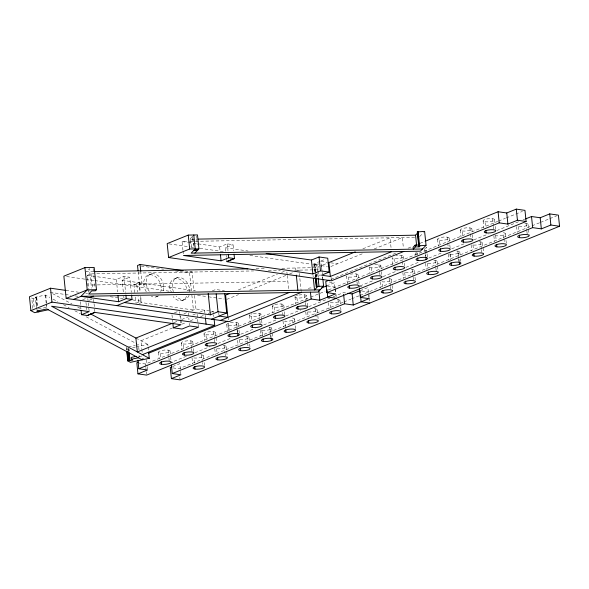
<?xml version="1.0" encoding="UTF-8"?>
<svg xmlns="http://www.w3.org/2000/svg" width="589" height="589" viewBox="0 0 589 589"><rect width="100%" height="100%" fill="white"/><g stroke="black" fill="none" stroke-linecap="round" stroke-linejoin="round"><path stroke-width="0.44" stroke-dasharray="2.94 2.21" d="M314.666 271.315L313.959 264.468L318.988 263.968M313.422 266.456L315.218 264.586L315.837 270.572M313.9 269.858L315.66 269.821L318.951 266.383M315.284 277.301L315.373 275.313L320.902 275.078M313.37 278.833L316.367 275.704L315.108 275.593M419.604 236.631L423.366 232.707M89.057 291.356L87.4 275.343L91.015 273.878L253.638 270.94M87.4 275.343L116.328 279.473L123.948 276.388L129.735 277.213L131.295 292.335M123.307 291.864L122.107 280.298L129.735 277.213M82.644 299.757L86.877 298.041M149.091 274.842L151.638 273.811M198.162 243.868L219.645 246.938L227.273 243.853L233.053 244.678L233.678 250.7M89.278 300.243L92.664 298.873M134.822 292.6L133.998 284.656L139.085 282.602L141.978 283.014L140.881 272.42M225.786 251.208L225.432 247.763L233.053 244.678M133.998 284.656L136.891 285.069L141.978 283.014M146.315 283.633L143.775 284.664L139.431 284.045M175.124 278.56L177.664 277.529M175.22 270.896L189.577 272.943L192.124 271.919L194.083 290.907M161.128 287.145L163.668 286.114M169.801 288.382L172.341 287.351M135.919 303.195L140.999 301.134L140.543 296.723M191.859 295.008L193.413 310.013L141.353 302.577L138.805 303.607L138.076 296.547M155.805 296.966L158.345 295.936A11.611 8.187 68 0 1 156.144 295.995M189.695 289.832L187.155 290.863A11.611 8.187 68 0 0 176.207 278.435A11.611 8.187 68 0 0 170.398 291.305M181.839 300.684L184.379 299.654M212.342 290.87L215.729 289.501L224.402 290.738M174.425 312.869L177.812 311.5M238.331 289.935L277.375 274.128M281.623 272.405L285.017 271.036M183.945 313.768L186.485 312.737M191.719 310.705L195.953 308.989L210.7 311.095M320.247 261.31L312.619 264.402L320.431 265.514M320.946 260.949L325.18 259.234M226.655 299.411L238.567 294.588M249.633 290.112L286.232 275.291M289.633 273.914L293.042 272.538M297.298 270.815L298.998 270.123L301.207 291.474M174.086 322.588L178.334 320.872M181.729 319.496L187.67 317.096M192.758 315.034L196.152 313.657M199.546 312.288L204.626 310.226L205.075 314.57M321.653 269.114L321.299 265.639L328.92 262.554M362.876 248.808L390.036 237.809L391.111 248.234M172.467 327.999L140.955 340.759L141.765 348.578M181.839 324.208L186.095 322.485M190.35 320.762L197.168 318.001M200.569 316.624L205.679 314.555M208.219 313.525L210.766 312.494M211.613 312.155L213.306 311.463L213.844 316.676M330.819 266.537L363.995 253.101M374.214 248.963L402.316 237.588L403.399 248.013M139.372 356.956L141.92 355.925M308.297 288.566L309.998 287.881L312.604 288.257M330.849 279.436L397.06 252.637M408.096 248.168L412.344 246.445M419.979 243.353L425.074 241.291M326.556 285.93L334.434 282.742L334.964 287.874M137.686 362.868L145.498 363.98L309.704 297.504M310.558 297.158L325.018 291.305M328.426 289.928L497.734 221.383M498.589 221.037L505.399 218.283M506.245 217.937L522.414 211.392M186.389 356.235L171.112 362.419L173.711 362.795M194.878 352.796L210.163 346.612M217.797 343.52L231.381 338.02M240.717 334.243L255.147 328.397M263.636 324.966L277.22 319.466M285.709 316.028L300.994 309.843M308.629 306.751L329.855 298.159M333.249 296.782L343.431 292.659L346.037 293.027M360.041 285.937L373.625 280.438M382.96 276.653L397.391 270.815M405.88 267.377L418.617 262.223M428.799 258.1L442.383 252.6M451.719 248.823L466.149 242.977M473.792 239.885L488.222 234.039M496.711 230.608L518.784 221.67M523.025 219.955L524.725 219.263M172.636 366.557L179.785 363.663L180.492 370.503M359.989 290.708L367.867 287.52L368.574 294.36M343.144 302.282L178.931 368.758L172.857 367.889M343.991 301.936L350.801 299.183M351.648 298.837L359.305 295.737M360.159 295.391L531.175 226.161M532.022 225.815L539.686 222.716M540.533 222.37L549.044 218.924M549.89 218.578L556.701 215.824M36.489 308.364L35.274 297.202L45.346 295.06L49.77 297.416M32.815 308.386L31.74 297.953L33.264 298.77L36.798 298.019L37.733 306.597M38.314 308.872L46.987 307.311L46.627 303.872M128.483 346.833L135.139 345.412M135.971 345.235L138.467 344.705L139.004 349.866M132.591 347.665L135.279 347.09M136.177 346.899L147.824 344.418L148.008 346.155M194.333 239.171L189.717 239.252L192.47 236.373L193.604 247.586M182.943 250.259L182.045 241.571L189.378 241.438M190.291 241.416L414.597 237.367M315.218 264.586L313.959 264.468M93.739 271.654L86.399 271.787L89.418 268.636L91.442 288.205M256.119 268.724L265.293 268.555M281.807 268.26L317.773 267.612L318.053 270.277M268.334 270.675L280.283 270.461M294.61 270.204L313.024 269.872M92.164 285.002L287.859 281.468M182.045 241.571L187.42 242.337M188.311 242.462L197.263 243.743M225.432 247.763L248.057 251.002M321.115 261.435L327.182 262.304M330.657 262.797L337.6 263.791M168.999 243.883L189.908 246.865M190.814 246.997L193.538 247.387M199.907 248.293L224.446 251.805M249.898 255.442L310.801 264.137M321.299 265.639L327.366 266.508M329.229 281.998L334.434 282.742M359.194 286.276L361.793 286.652M327.425 286.055L335.229 287.174M361.727 290.959L368.67 291.945M184.939 270.888L192.124 271.919M141.11 266.022L163.551 269.225M122.107 280.298L195.43 290.775M66.586 276.543L84.779 279.142M85.685 279.274L93.872 280.445M94.785 280.57L172.084 291.614M197.551 295.258L207.556 296.687M208.462 296.812L223.923 299.021M65.894 290.406L78.565 292.218M85.803 293.248L87.614 293.506M110.231 296.738L122.902 298.549M132.856 299.97L140.999 301.134M211.569 311.22L213.306 311.463M50.131 292.328L64.451 294.375M65.35 294.507L70.717 295.273M75.193 295.914L77.881 296.296M142.015 358.267L143.745 358.51M52.554 293.624L71.976 303.976M77.638 306.994L81.687 309.151M135.89 338.057L147.824 344.418M52.995 299.131L57.832 301.715M63.479 304.727L69.127 307.73M74.766 310.742L80.413 313.753M86.053 316.757L136.854 343.843M35.274 297.202L36.798 298.019M138.187 355.94L139.711 356.75L139.534 355.027M36.584 309.218L37.313 309.63M36.157 297.018L37.203 306.471M36.039 297.607L36.945 306.199M528.038 224.357L529.187 235.475M526.087 223.467L526.794 230.306M526.883 231.168L527.236 234.584M518.46 226.551L518.99 231.683M516.597 226.515L517.216 232.508M505.288 233.568L505.642 236.984M505.995 240.408L506.437 244.685M503.867 237.809L503.337 232.677A5.802 1.561 -5.9 0 1 503.33 235.033A5.802 1.561 -5.9 0 1 494.723 235.548M503.956 238.663L504.398 242.94M494.598 219.579L494.951 223.003M495.312 226.426L495.754 230.704M495.717 235.762L496.247 240.894M492.647 218.688L493.361 225.535M493.449 226.39L493.803 229.813M493.854 235.725L494.473 241.718M485.027 221.773A5.802 1.561 -5.9 0 0 494.502 219.999A5.802 1.561 -5.9 0 0 486.985 218.924A5.802 1.561 -5.9 0 0 485.027 221.773L485.557 226.905M483.076 220.882L483.783 227.729M482.546 242.771L483.694 253.896M480.595 241.888L481.301 248.727M481.39 249.581L481.743 253.005M471.855 228.79L472.385 233.921M472.474 234.775L473.004 239.907M472.967 244.972L473.497 250.104M469.904 227.899L470.434 233.03M470.523 233.885L470.964 238.162M471.104 244.936L471.723 250.921M462.277 230.984A5.802 1.561 -5.9 0 0 471.752 229.209A5.802 1.561 -5.9 0 0 464.242 228.134A5.802 1.561 -5.9 0 0 462.277 230.984L462.807 236.115M460.326 230.093L461.032 236.94M459.795 251.982L460.149 255.405M460.502 258.829L460.767 261.391M456.593 250.988A5.802 1.561 -5.9 0 1 458.367 253.255L458.632 255.825M458.986 259.248L459.162 260.956M457.844 251.091L458.551 257.938M458.64 258.792L458.993 262.215M449.105 238L449.459 241.416M449.812 244.84L450.254 249.118M450.217 254.183L450.747 259.315M449.871 253.726L450.489 259.72M447.154 237.109L447.684 242.241M447.773 243.095L448.214 247.373M448.354 254.146L449.061 260.986M439.527 240.194A5.802 1.561 -5.9 0 0 449.009 238.412A5.802 1.561 -5.9 0 0 441.492 237.345A5.802 1.561 -5.9 0 0 439.527 240.194L440.152 246.18M437.575 239.303L438.29 246.15M437.045 261.192L438.194 272.317M435.094 260.301L435.801 267.148M435.889 268.002L436.243 271.426M426.973 253.196L426.355 247.203A5.802 1.561 -5.9 0 1 424.934 248.477L425.464 253.616M427.069 254.05L427.511 258.328M427.474 263.386L428.004 268.525M425.552 254.47L425.729 256.178M424.669 248.882L424.934 251.451M425.295 254.868L425.472 256.583M425.611 263.357L426.23 269.342M417.137 252.828L417.314 254.536M416.784 252.372L417.049 254.941M415.274 252.791L415.539 255.354M414.303 270.403L414.656 273.826M415.009 277.242L415.451 281.52M412.352 269.512L413.058 276.359M413.147 277.213L413.5 280.636M403.612 256.414L403.966 259.837M404.319 263.261L404.584 265.823M404.724 272.597L405.254 277.728M401.661 255.523L402.191 260.662M402.28 261.516L402.721 265.794M402.861 272.567L403.48 278.553M394.034 258.615L394.564 263.747M392.789 264.564L392.083 257.724A5.802 1.561 -5.9 0 0 398.716 258.534A5.802 1.561 -5.9 0 0 403.458 256.163A5.802 1.561 -5.9 0 0 395.999 255.759M391.552 279.613L392.083 284.745M392.171 285.599L392.701 290.73M389.601 278.722L390.308 285.562M390.397 286.423L390.75 289.84M380.862 265.624L381.392 270.756M381.481 271.61L382.011 276.749M382.504 286.939L381.974 281.807A5.802 1.561 -5.9 0 0 390.588 280.681A5.802 1.561 -5.9 0 0 388.35 278.612M378.911 264.733L379.618 271.581M379.706 272.435L380.06 275.858M380.111 281.77L380.73 287.763M371.284 267.818L371.814 272.957M369.332 266.935L370.047 273.775M368.847 293.661L369.2 297.077M369.288 297.938L369.73 302.216M368.662 295.214L369.016 298.638M358.112 274.835L358.642 279.966M358.73 280.82L359.268 285.952M356.161 273.944L356.868 280.791M356.956 281.645L357.317 285.069M348.541 277.029L349.071 282.16M347.385 283.839L346.59 276.138A5.802 1.561 -5.9 0 0 353.223 276.955A5.802 1.561 -5.9 0 0 357.965 274.577A5.802 1.561 -5.9 0 0 350.499 274.179M339.956 300.5L340.309 303.924M340.663 307.34L341.105 311.618M338.005 299.61L338.535 304.741M335.406 288.882L336.201 296.584M335.053 288.728L335.406 292.151M331.047 277.301L331.408 280.776M330.908 307.826L330.377 302.694A5.802 1.561 -5.9 0 0 338.992 301.568A5.802 1.561 -5.9 0 0 336.753 299.499M328.515 302.658L329.133 308.651M321.299 263.931L322.095 271.632M322.183 272.486L322.36 274.194M322.625 276.764L322.801 278.472M322.463 276.933L322.735 279.539M318.141 271.168L318.789 277.397M316.668 264.012L317.552 272.567M317.64 273.421L318.082 277.699M316.19 273.995L316.543 277.419M315.66 269.821L316.028 273.384M316.116 274.268L316.484 277.831M314.82 264.049L315.616 271.743M315.704 272.604L316.234 277.736M314.224 264.196L315.638 277.883M317.206 309.711L317.736 314.843M317.824 315.697L318.354 320.828M313.017 275.409L313.193 277.117M315.255 308.82L316.315 319.083M298.903 295.067A5.802 1.561 -5.9 0 1 306.523 295.722L307.672 306.84M307.635 311.905L308.165 317.037M304.572 294.831L305.279 301.678M305.367 302.532L305.72 305.956M305.772 311.868L306.302 317M295.568 268.01L295.752 269.791M296.944 297.916L297.474 303.048M294.993 297.025L295.7 303.872M294.463 318.914L294.817 322.338M295.17 325.761L295.612 330.039M293.042 323.162L292.512 318.023A5.802 1.561 -5.9 0 1 293.035 320.188A5.802 1.561 -5.9 0 1 284.885 321.115L285.503 327.101M286.887 272.059L287.152 274.621M287.241 275.475L288.654 289.17M283.773 304.933L284.126 308.356M284.48 311.772L284.921 316.05M281.822 304.042L282.352 309.173M282.705 312.597L282.97 315.159M283.022 321.079L283.64 327.064M274.194 307.127L274.724 312.258M272.243 306.236L272.95 313.083M271.713 328.125L272.862 339.249M270.285 329.398L270.55 331.968M270.903 335.384L271.08 337.099M269.762 327.234L270.469 334.081M270.557 334.935L270.822 337.504M253.41 313.488A5.802 1.561 -5.9 0 1 261.023 314.143L261.553 319.275M261.641 320.129L262.171 325.261M262.665 335.458L262.134 330.326A5.802 1.561 -5.9 0 0 270.749 329.192A5.802 1.561 -5.9 0 0 268.51 327.131M261.788 329.869L262.407 335.863M259.072 313.252L259.778 320.092M259.867 320.946L260.22 324.37M260.272 330.289L260.89 336.275M251.451 316.337L251.982 321.469M249.5 315.446L250.207 322.293M248.963 337.335L249.316 340.759M249.67 344.182L249.935 346.744M247.012 336.444L247.719 343.291M247.807 344.145L247.984 345.853M238.28 323.346L238.633 326.77M238.987 330.193L239.428 334.471M239.392 339.529L239.922 344.668M236.852 324.62L237.647 332.321M236.329 322.455L237.036 329.303M237.124 330.157L237.477 333.58M237.617 340.354L238.147 345.485M227.273 243.853L227.987 250.804M226.228 255.508L226.404 257.224M226.5 258.085L226.765 260.669M228.584 318.097L228.768 319.879M228.701 325.548A5.802 1.561 -5.9 0 0 238.177 323.766A5.802 1.561 -5.9 0 0 230.66 322.691A5.802 1.561 -5.9 0 0 228.701 325.548L229.231 330.679M228.171 323.383L228.974 331.084M219.645 246.938L220.183 252.151M226.75 324.657L227.545 332.358M226.22 346.546L227.369 357.663M224.269 345.655L224.976 352.502M225.064 353.356L225.329 355.918M218.71 312.509L218.983 315.181M215.53 332.557L216.678 343.681M216.642 348.74L217.172 353.871M213.579 331.666L214.286 338.513M214.374 339.367L214.727 342.791M214.779 348.703L215.397 354.696M205.171 315.439L205.347 317.176M196.439 236.034L196.616 237.757M196.704 238.611L197.322 244.634M205.951 334.758A5.802 1.561 -5.9 0 0 215.427 332.976A5.802 1.561 -5.9 0 0 207.917 331.901A5.802 1.561 -5.9 0 0 205.951 334.758L206.481 339.89M204 333.867L204.707 340.707M192.736 236.101L192.912 237.823M193.001 238.678L193.619 244.707M203.47 355.756L203.823 359.172M204.177 362.596L204.619 366.873M190.667 239.237L191.558 247.844M189.982 241.836L190.159 243.559M201.519 354.865L202.226 361.705M202.314 362.566L202.491 364.274M197.094 314.18L198.441 327.212M194.554 295.428L195.953 308.989M189.577 272.943L191.403 290.598M192.78 341.767L193.133 345.191M193.487 348.614L193.928 352.892M183.032 251.128L183.304 253.734M194.422 363.082L193.891 357.95A5.802 1.561 -5.9 0 0 202.506 356.824A5.802 1.561 -5.9 0 0 200.267 354.755M188.274 312.921L188.988 319.871M189.349 323.346L189.533 325.084M190.829 340.876L191.535 347.724M191.624 348.578L191.977 352.001M192.029 357.913L192.647 363.906M180.646 316.006L181.007 319.481M181.095 320.35L181.368 322.963M183.208 343.961A5.802 1.561 -5.9 0 0 192.684 342.187A5.802 1.561 -5.9 0 0 185.167 341.112A5.802 1.561 -5.9 0 0 183.208 343.961L183.739 349.1M179.593 311.684L179.778 313.422M179.866 314.29L180.403 319.503M180.492 320.372L180.764 322.978M181.257 343.07L181.964 349.918M180.58 371.357L180.933 374.781M179.814 377.313L180.079 379.883M171.973 314.769L172.687 321.719M170.037 350.978L170.567 356.109M170.655 356.963L171.185 362.095M168.086 350.087L168.793 356.934M168.881 357.788L169.234 361.204M160.458 353.172A5.802 1.561 -5.9 0 0 169.934 351.397A5.802 1.561 -5.9 0 0 162.417 350.322A5.802 1.561 -5.9 0 0 160.458 353.172L160.988 358.303M158.507 352.281L159.126 358.274M148.097 347.024L148.546 351.368M138.157 271.684L140.256 291.989M140.712 296.4L141.353 302.577M139.085 282.602L140.086 292.313M146.44 359.739L147.059 365.725M147.147 366.586L147.5 370.002M145.498 363.98L145.763 366.549M145.851 367.403L146.205 370.827M146.293 371.681L146.558 374.251M136.891 285.069L137.62 292.137M141.853 349.446L142.302 353.79M135.279 297.018L135.823 302.312M123.948 276.388L125.604 292.402M123.764 296.319L123.948 298.093M129.094 349.299L129.278 351.037M128.66 348.57L128.932 351.177M128.284 348.364L128.549 350.97M127.651 348.357L127.828 350.094M126.768 348.548L126.944 350.286M126.333 347.002L126.694 350.477M116.328 279.473L117.609 291.93M93.121 268.569L93.489 272.125M93.85 275.689L94.218 279.245M94.682 283.692L94.954 286.364M91.015 273.878L92.517 288.426M93.599 299.389L93.96 302.827M94.049 303.688L94.932 312.288M86.855 276.234L87.039 278.015M87.592 283.353L87.871 286.026M88.328 290.473L88.512 292.254M87.82 298.571L88.181 302.047M88.269 302.915L89.167 311.603M85.979 302.474L86.333 305.912M86.421 306.773L86.774 310.212M80.192 301.656L80.553 305.131M80.641 306L81.002 309.475M45.743 295.266L46.538 303.011M45.346 295.06L46.597 307.105M33.264 298.77L34.162 307.458M149.231 291.275A11.611 8.187 68 0 1 147.817 276.447A11.611 8.187 68 0 1 159.192 276.639A11.611 8.187 68 0 1 163.079 291.511M189.113 295.229A11.611 8.187 68 0 1 176.163 296.134M173.446 291.702A11.611 8.187 68 0 1 179.027 277.404A11.611 8.187 68 0 1 189.754 291.982M186.566 296.252A11.611 8.187 68 0 1 173.159 296.606M157.786 296.157A11.611 8.187 68 0 1 151.314 296.326M146.263 291.688A11.611 8.187 68 0 1 145.35 277.367A11.611 8.187 68 0 1 156.372 277.397A11.611 8.187 68 0 1 160.797 291.724M374.729 264.748A5.802 1.561 -5.9 0 1 380.811 265.492A5.802 1.561 -5.9 0 1 376.467 267.671A5.802 1.561 -5.9 0 1 369.627 267.303M274.805 304.587A5.802 1.561 -5.9 0 1 283.721 304.8A5.802 1.561 -5.9 0 1 276.388 307.244A5.802 1.561 -5.9 0 1 273.671 304.962M261.023 314.143A5.802 1.561 -5.9 0 1 254.131 316.44A5.802 1.561 -5.9 0 1 250.082 314.592M250.921 314.173A5.802 1.561 -5.9 0 1 252.055 313.797M306.523 295.722A5.802 1.561 -5.9 0 1 299.624 298.019A5.802 1.561 -5.9 0 1 295.582 296.179M296.414 295.752A5.802 1.561 -5.9 0 1 297.555 295.376M433.843 260.198A5.802 1.561 -5.9 0 1 435.624 262.466A5.802 1.561 -5.9 0 1 426.48 263.173M479.336 241.777A5.802 1.561 -5.9 0 1 480.58 244.244A5.802 1.561 -5.9 0 1 471.31 244.457M411.093 269.401A5.802 1.561 -5.9 0 1 412.874 271.676A5.802 1.561 -5.9 0 1 403.73 272.383M458.367 253.255A5.802 1.561 -5.9 0 1 449.223 253.969M524.836 223.356A5.802 1.561 -5.9 0 1 526.61 225.631A5.802 1.561 -5.9 0 1 517.466 226.338M314.003 308.71A5.802 1.561 -5.9 0 1 315.785 310.977A5.802 1.561 -5.9 0 1 306.641 311.691M245.76 336.334A5.802 1.561 -5.9 0 1 247.542 338.609A5.802 1.561 -5.9 0 1 238.398 339.316M223.01 345.544A5.802 1.561 -5.9 0 1 224.792 347.819A5.802 1.561 -5.9 0 1 215.648 348.526"/><path stroke-width="0.88" d="M234.032 254.139L234.488 258.578L228.709 257.754L221.081 260.839L183.481 255.471L420.413 251.186L426.053 245.296L424.617 231.396L417.284 231.933L418.72 245.834L419.972 245.952L419.103 246.857L415.385 246.879L413.279 249.147L413.088 247.292L415.208 245.076L418.912 245.002M301.296 292.365L228.952 321.653L66.159 298.395L63.862 276.153L84.926 267.627L94.174 267.458L96.478 289.7L95.418 290.811L91.715 290.878L88.696 294.029L320.077 289.854M194.856 253.086L198.935 248.83L197.499 234.923L188.244 235.092L167.18 243.618L168.616 257.526L331.408 280.776L403.759 251.488M313.37 278.833L314.519 289.95L317.515 286.828L316.256 286.71L316.521 286.438L323.597 286.173L322.89 279.326M323.597 286.173L317.957 292.063L81.024 296.348L73.397 299.433M198.007 239.105L415.547 235.173L417.94 232.677M418.72 245.834L426.053 245.296M148.634 352.237L149.267 358.318L130.441 362.331L127.769 360.902L132.842 360.107L131.295 359.246L131.119 357.435L136.42 356.316M65.894 290.406L50.514 288.205L29.45 296.738L30.886 310.639L34.699 312.671L48.313 309.77M183.142 270.631L140.064 264.476L137.517 265.506L138.069 270.8M30.886 310.639L51.95 302.113L214.742 325.371L214.116 319.29M66.159 298.395L87.224 289.869L96.478 289.7M168.616 257.526L189.68 248.992L198.935 248.83M89.697 297.585L93.312 296.12M81.091 310.344L81.54 314.688L89.167 311.603L51.567 306.228L149.267 358.318M84.926 267.627L87.224 289.869L81.024 296.348L118.625 301.715L126.245 298.63L132.032 299.455L131.575 295.008M94.085 312.634L87.327 315.52L81.54 314.688M87.327 315.52L94.947 312.428L180.941 324.716L173.321 327.801L172.871 323.457M116.784 305.632L132.032 299.455M227.7 261.185L234.474 258.438M226.853 261.523L234.488 258.578M266.162 253.587L311.426 260.051L319.047 256.966L327.727 258.203L329.163 272.103L321.535 275.196L330.355 276.455L391.471 251.709M228.996 293.712L225.602 295.089L227.899 317.331L219.079 316.065L226.706 312.98L224.681 293.41M90.581 313.9L135.89 338.057L173.24 322.934M355.233 251.901L328.92 262.554L330.355 276.455M124.404 302.54L210.398 314.828L218.026 311.743L226.706 312.98M226.868 261.671L312.862 273.951L320.482 270.866L329.163 272.103M211.598 319.179L219.218 316.087M220.271 320.416L289.008 292.586M142.398 354.659L214.742 325.371M148.708 353.179L227.656 321.219M329.155 280.128L325.754 281.505L326.902 292.623L335.583 293.859L319.827 300.243L311.147 299.006L138.827 368.766L137.936 360.21M425.928 240.953L498.08 211.738L506.754 212.975L516.288 209.117L524.961 210.361L526.117 221.479L146.646 375.105L137.966 373.86L136.817 362.743L138.408 362.102M321.638 287.918L326.556 285.93M326.902 292.623L499.229 222.863L507.902 224.1L517.436 220.242L526.117 221.479M137.966 373.86L147.5 370.002L138.827 368.766M525.572 218.924L531.514 216.516L540.194 217.753L549.721 213.895L558.401 215.14L559.55 226.257L180.079 379.883L171.406 378.639L170.258 367.521L171.848 366.873M347.775 293.278L352.112 293.896L359.989 290.708L360.166 292.416M171.377 364.989L172.26 373.544L344.587 303.777L353.26 305.021L369.016 298.638L360.343 297.401L359.371 287.992M360.343 297.401L532.662 227.634L541.343 228.878L550.87 225.02L559.55 226.257M171.406 378.639L180.933 374.781L172.26 373.544M131.295 359.246L138.378 357.788M422.534 248.978L191.153 253.152L194.171 250.001L197.875 249.935M94.652 271.639L247.859 268.871M193.906 250.281L197.587 250.237M336.378 298.292L327.705 297.055L326.91 289.354M369.818 303.07L361.138 301.826L360.431 294.986M173.321 327.801L181.994 329.045L189.621 325.953L198.441 327.212L137.325 351.957L135.89 338.057M37.593 310.918L39.205 311.714M142.192 359.827L46.789 308.96L36.709 311.102L38.241 311.92M549.721 213.895L550.87 225.02M540.194 217.753L541.343 228.878M531.514 216.516L532.662 227.634M519.343 235.107L519.608 237.676A5.802 1.561 -5.9 0 0 529.084 235.894A5.802 1.561 -5.9 0 0 521.574 234.82A5.802 1.561 -5.9 0 0 519.608 237.676M516.288 209.117L517.436 220.242M506.754 212.975L507.902 224.1M498.08 211.738L499.229 222.863M496.601 244.317L496.866 246.879A5.802 1.561 -5.9 0 0 506.341 245.105A5.802 1.561 -5.9 0 0 498.824 244.03A5.802 1.561 -5.9 0 0 496.866 246.879M485.91 230.328L486.175 232.898A5.802 1.561 -5.9 0 0 495.651 231.116A5.802 1.561 -5.9 0 0 488.134 230.041A5.802 1.561 -5.9 0 0 486.175 232.898M473.851 253.528L474.116 256.09A5.802 1.561 -5.9 0 0 483.591 254.315A5.802 1.561 -5.9 0 0 476.074 253.241A5.802 1.561 -5.9 0 0 474.116 256.09M463.16 239.539L463.425 242.108A5.802 1.561 -5.9 0 0 472.901 240.327A5.802 1.561 -5.9 0 0 465.391 239.252A5.802 1.561 -5.9 0 0 463.425 242.108M459.251 261.81L459.516 264.38M451.1 262.738L451.365 265.3A5.802 1.561 -5.9 0 0 460.841 263.526A5.802 1.561 -5.9 0 0 453.331 262.451A5.802 1.561 -5.9 0 0 451.365 265.3M440.417 248.749L440.682 251.312A5.802 1.561 -5.9 0 0 450.158 249.537A5.802 1.561 -5.9 0 0 442.641 248.462A5.802 1.561 -5.9 0 0 440.682 251.312M428.358 271.941L428.623 274.511A5.802 1.561 -5.9 0 0 438.098 272.729A5.802 1.561 -5.9 0 0 430.581 271.662A5.802 1.561 -5.9 0 0 428.623 274.511M425.818 257.032L426.083 259.602M418.138 231.514L419.574 245.414M417.549 231.661L419.103 246.857M415.547 235.173L416.614 245.503M417.667 257.96L417.932 260.522A5.802 1.561 -5.9 0 0 427.408 258.748A5.802 1.561 -5.9 0 0 419.891 257.673A5.802 1.561 -5.9 0 0 417.932 260.522M405.607 281.152L405.873 283.721A5.802 1.561 -5.9 0 0 415.348 281.94A5.802 1.561 -5.9 0 0 407.831 280.865A5.802 1.561 -5.9 0 0 405.873 283.721M394.917 267.17L395.182 269.733A5.802 1.561 -5.9 0 0 404.658 267.958A5.802 1.561 -5.9 0 0 397.148 266.883A5.802 1.561 -5.9 0 0 395.182 269.733M382.857 290.362L383.122 292.932A5.802 1.561 -5.9 0 0 392.598 291.15A5.802 1.561 -5.9 0 0 385.088 290.075A5.802 1.561 -5.9 0 0 383.122 292.932M372.174 276.374L372.439 278.943A5.802 1.561 -5.9 0 0 381.915 277.161A5.802 1.561 -5.9 0 0 374.398 276.094A5.802 1.561 -5.9 0 0 372.439 278.943M352.112 293.896L353.26 305.021M349.424 285.584L349.689 288.154A5.802 1.561 -5.9 0 0 359.165 286.372A5.802 1.561 -5.9 0 0 351.648 285.297A5.802 1.561 -5.9 0 0 349.689 288.154M343.608 294.367L344.587 303.777M331.261 311.25L331.526 313.819A5.802 1.561 -5.9 0 0 341.002 312.037A5.802 1.561 -5.9 0 0 333.492 310.963A5.802 1.561 -5.9 0 0 331.526 313.819M319.047 256.966L320.482 270.866M318.17 278.553L318.973 286.254M318.855 290.833L319.827 300.243M316.322 278.59L317.118 286.291M315.638 277.883L316.587 286.843M315.373 278.155L316.256 286.71M311.426 260.051L312.862 273.951M310.44 292.159L311.147 299.006M308.518 320.46L308.783 323.022A5.802 1.561 -5.9 0 0 318.259 321.248A5.802 1.561 -5.9 0 0 310.742 320.173A5.802 1.561 -5.9 0 0 308.783 323.022M296.304 275.129L297.865 290.252M297.828 306.471L298.093 309.041A5.802 1.561 -5.9 0 0 307.568 307.259A5.802 1.561 -5.9 0 0 300.051 306.184A5.802 1.561 -5.9 0 0 298.093 309.041M285.768 329.671L286.033 332.233A5.802 1.561 -5.9 0 0 295.509 330.458A5.802 1.561 -5.9 0 0 287.999 329.384A5.802 1.561 -5.9 0 0 286.033 332.233M275.078 315.682L275.343 318.251A5.802 1.561 -5.9 0 0 284.818 316.47A5.802 1.561 -5.9 0 0 277.309 315.395A5.802 1.561 -5.9 0 0 275.343 318.251M271.168 337.953L271.441 340.523M263.018 338.881L263.283 341.443A5.802 1.561 -5.9 0 0 272.759 339.669A5.802 1.561 -5.9 0 0 265.249 338.594A5.802 1.561 -5.9 0 0 263.283 341.443M252.335 324.892L252.6 327.455A5.802 1.561 -5.9 0 0 262.076 325.68A5.802 1.561 -5.9 0 0 254.558 324.605A5.802 1.561 -5.9 0 0 252.6 327.455M240.275 348.084L240.54 350.654A5.802 1.561 -5.9 0 0 250.016 348.872A5.802 1.561 -5.9 0 0 242.499 347.804A5.802 1.561 -5.9 0 0 240.54 350.654M237.735 333.175L238 335.745M228.348 254.279L228.709 257.754M229.585 334.103L229.85 336.665A5.802 1.561 -5.9 0 0 239.325 334.891A5.802 1.561 -5.9 0 0 231.808 333.816A5.802 1.561 -5.9 0 0 229.85 336.665M220.455 254.757L221.081 260.839M216.185 293.948L218.026 311.743M217.525 357.295L217.79 359.864A5.802 1.561 -5.9 0 0 227.266 358.083A5.802 1.561 -5.9 0 0 219.756 357.008A5.802 1.561 -5.9 0 0 217.79 359.864M208.197 293.477L210.398 314.828M205.436 318.045L206.069 324.127M206.835 343.313L207.1 345.876A5.802 1.561 -5.9 0 0 216.575 344.101A5.802 1.561 -5.9 0 0 209.066 343.026A5.802 1.561 -5.9 0 0 207.1 345.876M193.796 234.996L195.231 248.897M188.244 235.092L189.68 248.992M194.775 366.505L195.04 369.075A5.802 1.561 -5.9 0 0 204.516 367.293A5.802 1.561 -5.9 0 0 197.006 366.218A5.802 1.561 -5.9 0 0 195.04 369.075M184.092 352.517L184.357 355.086A5.802 1.561 -5.9 0 0 193.833 353.304A5.802 1.561 -5.9 0 0 186.315 352.237A5.802 1.561 -5.9 0 0 184.357 355.086M161.342 361.727L161.607 364.296A5.802 1.561 -5.9 0 0 171.082 362.515A5.802 1.561 -5.9 0 0 163.565 361.44A5.802 1.561 -5.9 0 0 161.607 364.296M140.064 264.476L140.793 271.536M125.884 295.074L126.245 298.63M129.109 352.914L129.919 360.733M128.638 351.839L129.536 360.527M128.004 351.832L128.903 360.52M127.033 351.154L128.019 360.711M126.782 351.346L127.769 360.902M117.977 295.487L118.625 301.715M50.514 288.205L51.95 302.113M415.208 245.076L415.385 246.879"/></g></svg>
